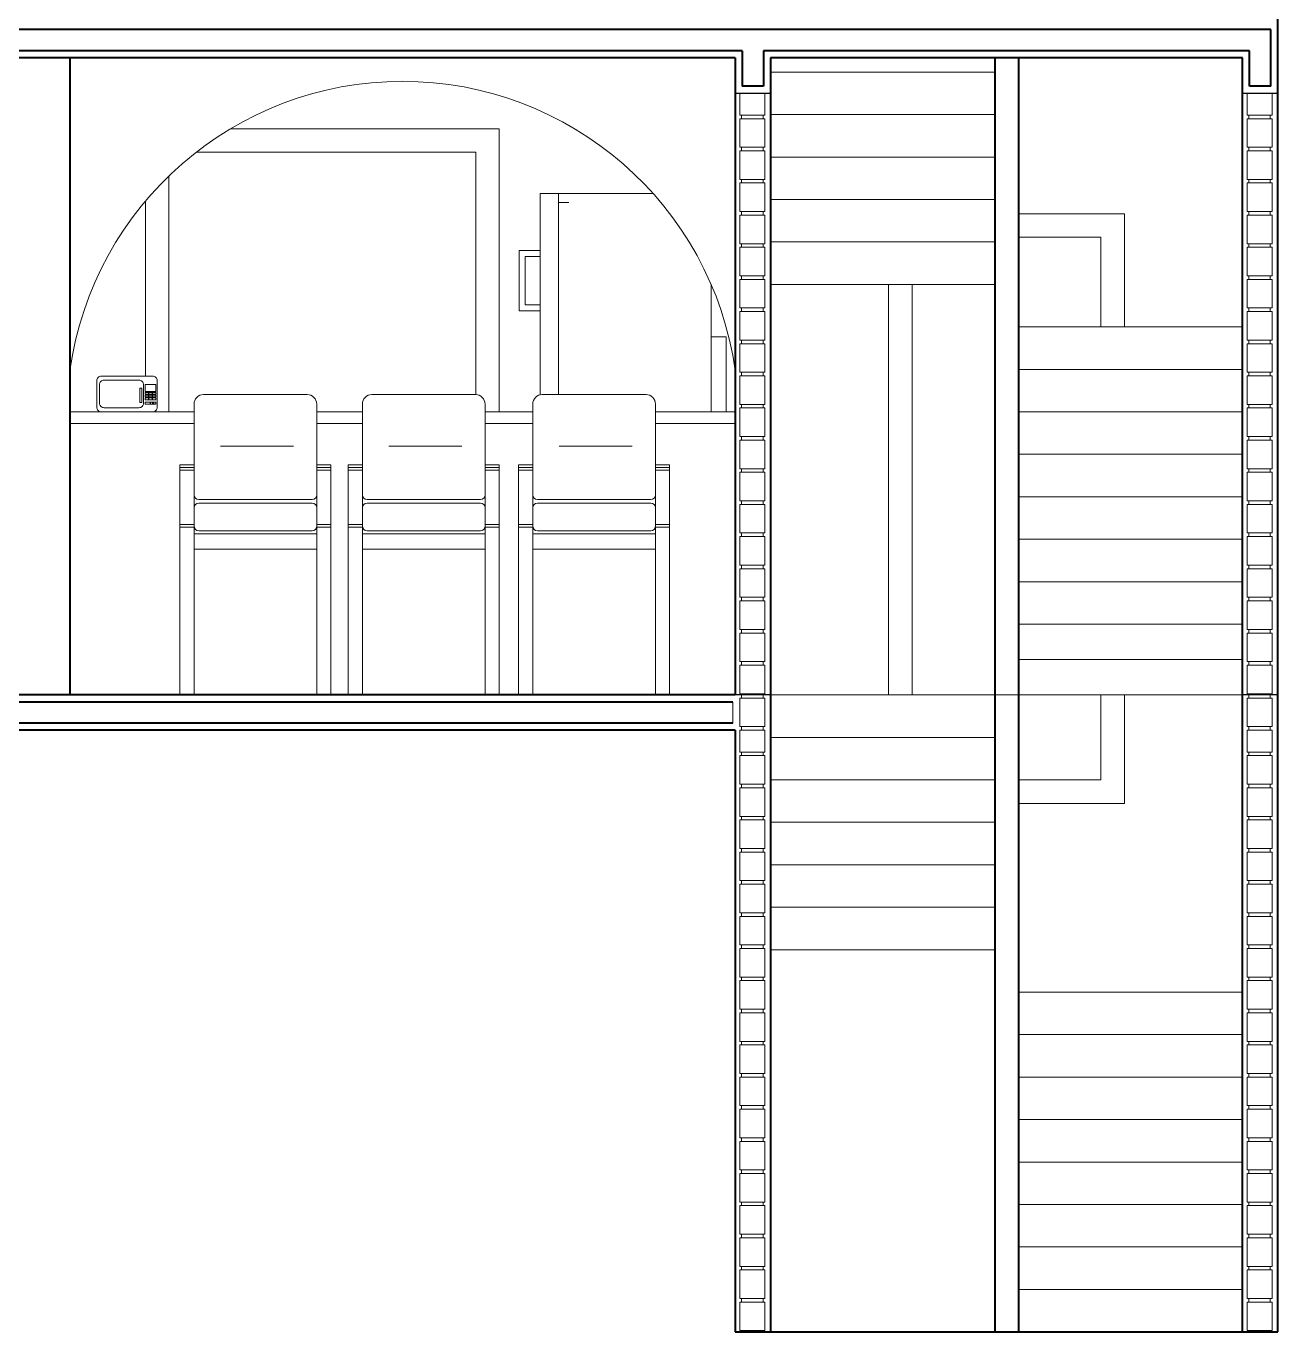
# Model space of a CAD drawing. Header units: inches. Extents: x -114 to 163, y -251 to 267.
# Drawn here: x 103.28 to 108.58, y 59.51 to 65.05 of the extents above; entities that cross this region are included whole.
import ezdxf

# ---------------------------------------------------------------- set-up
doc = ezdxf.new("R2010")
doc.units = ezdxf.units.IN
doc.header["$MEASUREMENT"] = 0
doc.layers.add('3', color=1, linetype='Continuous')
doc.layers.add('DOOR WINDOW 1 75', color=7, linetype='Continuous', lineweight=9, true_color=0x666666)
doc.layers.add('FURNITURE E 1 75', color=7, linetype='Continuous', lineweight=13, true_color=0xa6a9ab)
doc.layers.add('WALL 1 75', color=250, linetype='Continuous', lineweight=40)

# ---------------------------------------------------------------- blocks, each defined once
blk = doc.blocks.new('microondas')
for points in [[(122.61, 208.2, -0.414214), (124.61, 210.2), (146.7, 210.2, -0.414214), (148.7, 208.2), (148.7, 196.76, -0.414214), (146.7, 194.76), (124.61, 194.76, -0.414214), (122.61, 196.76)], [(123.81, 206.42, -0.414214), (125.81, 208.42), (140.81, 208.42, -0.414214), (142.81, 206.42), (142.81, 198.53, -0.414214), (140.81, 196.53), (125.81, 196.53, -0.414214), (123.81, 198.53)]]:
    blk.add_lwpolyline(points, format="xyb", close=True)
for points in [[(141.26, 205.04), (142.1, 205.04), (142.1, 198.83), (141.26, 198.83)], [(148.05, 206.55), (143.51, 206.55), (143.51, 203.58), (148.05, 203.58)], [(143.51, 203.13), (144.93, 203.13), (144.93, 202.32), (143.51, 202.32)], [(145.07, 203.13), (146.49, 203.13), (146.49, 202.32), (145.07, 202.32)], [(146.63, 203.13), (148.05, 203.13), (148.05, 202.32), (146.63, 202.32)], [(143.51, 201.97), (144.93, 201.97), (144.93, 201.16), (143.51, 201.16)], [(143.51, 200.74), (144.93, 200.74), (144.93, 199.93), (143.51, 199.93)], [(145.58, 198.97), (143.51, 198.97), (143.51, 198.08), (145.58, 198.08)], [(145.07, 201.97), (146.49, 201.97), (146.49, 201.16), (145.07, 201.16)], [(145.07, 200.74), (146.49, 200.74), (146.49, 199.93), (145.07, 199.93)], [(145.78, 198.97), (148.05, 198.97), (148.05, 198.08), (145.78, 198.08)], [(146.63, 201.97), (148.05, 201.97), (148.05, 201.16), (146.63, 201.16)], [(146.63, 200.74), (148.05, 200.74), (148.05, 199.93), (146.63, 199.93)]]:
    blk.add_lwpolyline(points, close=True)
blk.add_circle((146.91, 198.53), 0.277)
blk = doc.blocks.new('A$C0BFB6496')
for p, q in [((0.1, 1.2731), (0.54, 1.2731)), ((0.06, 0.8481), (0.06, 1.2331)), ((0.58, 0.7932), (0.58, 1.2331)), ((0.1722, 1.055), (0.4811, 1.055)), ((0, 0), (0, 0.975)), ((0, 0.975), (0.06, 0.975)), ((0, 0.9639), (0.06, 0.9639)), ((0, 0.9529), (0.06, 0.9529)), ((0.58, 0.975), (0.64, 0.975)), ((0.58, 0.9639), (0.64, 0.9639)), ((0.58, 0.9529), (0.64, 0.9529)), ((0.64, 0), (0.64, 0.975)), ((0.06, 0.8481), (0.06, 0.7932)), ((0.06, 0.716), (0.06, 0.7932)), ((0.08, 0.8281), (0.56, 0.8281)), ((0.08, 0.8132), (0.56, 0.8132)), ((0.58, 0.716), (0.58, 0.7932)), ((0, 0.722), (0.06, 0.722)), ((0.58, 0.722), (0.64, 0.722)), ((0, 0.711), (0.06, 0.711)), ((0.06, 0), (0.06, 0.716)), ((0.06, 0.683), (0.58, 0.683)), ((0.08, 0.696), (0.56, 0.696)), ((0.58, 0), (0.58, 0.716)), ((0.58, 0.711), (0.64, 0.711)), ((0.06, 0.6179), (0.58, 0.6179))]:
    blk.add_line(p, q)
for centre, radius, start, end in [((0.1, 1.2331), 0.04, 90, 180), ((0.54, 1.2331), 0.04, 0, 90), ((0.08, 0.8481), 0.02, 180, 270), ((0.56, 0.8481), 0.02, 270, 0), ((0.08, 0.7932), 0.02, 90, 180), ((0.56, 0.7932), 0.02, 0, 90), ((0.08, 0.716), 0.02, 180, 270), ((0.56, 0.716), 0.02, 270, 0)]:
    blk.add_arc(centre, radius, start, end)

msp = doc.modelspace()

# ---------------------------------------------------------------- linework, layer by layer
at = {"layer": '3', "color": 7, "linetype": 'Continuous', "lineweight": 25}
for p, q in [((106.4349, 64.76), (106.2849, 64.76)), ((108.5849, 64.76), (108.4349, 64.76)), ((106.4349, 62.21), (106.2849, 62.21)), ((108.5849, 62.21), (108.4349, 62.21))]:
    msp.add_line(p, q, dxfattribs=at)
at = {"layer": 'DOOR WINDOW 1 75', "color": 7}
for p, q in [((106.3044, 64.76), (106.3044, 64.6678)), ((106.4104, 64.76), (106.3044, 64.76)), ((106.4104, 64.6678), (106.4104, 64.76)), ((108.4544, 64.76), (108.4544, 64.6678)), ((108.5604, 64.76), (108.4544, 64.76)), ((108.5604, 64.6678), (108.5604, 64.76)), ((106.3044, 64.6678), (106.4104, 64.6678)), ((106.4104, 64.6526), (106.3044, 64.6526)), ((106.3044, 64.6526), (106.3044, 64.5315)), ((106.312, 64.6678), (106.312, 64.6526)), ((106.4028, 64.6678), (106.4028, 64.6526)), ((106.4104, 64.5315), (106.4104, 64.6526)), ((108.4544, 64.6678), (108.5604, 64.6678)), ((108.5604, 64.6526), (108.4544, 64.6526)), ((108.4544, 64.6526), (108.4544, 64.5315)), ((108.462, 64.6678), (108.462, 64.6526)), ((108.5528, 64.6678), (108.5528, 64.6526)), ((108.5604, 64.5315), (108.5604, 64.6526)), ((106.3044, 64.5315), (106.4104, 64.5315)), ((106.3044, 64.5164), (106.3044, 64.3953)), ((106.4104, 64.5164), (106.3044, 64.5164)), ((106.312, 64.5315), (106.312, 64.5164)), ((106.4028, 64.5315), (106.4028, 64.5164)), ((106.4104, 64.3953), (106.4104, 64.5164)), ((108.4544, 64.5315), (108.5604, 64.5315)), ((108.4544, 64.5164), (108.4544, 64.3953)), ((108.5604, 64.5164), (108.4544, 64.5164)), ((108.462, 64.5315), (108.462, 64.5164)), ((108.5528, 64.5315), (108.5528, 64.5164)), ((108.5604, 64.3953), (108.5604, 64.5164)), ((106.3044, 64.3953), (106.4104, 64.3953)), ((106.3044, 64.3801), (106.3044, 64.259)), ((106.4104, 64.3801), (106.3044, 64.3801)), ((106.312, 64.3953), (106.312, 64.3801)), ((106.4028, 64.3953), (106.4028, 64.3801)), ((106.4104, 64.259), (106.4104, 64.3801)), ((108.4544, 64.3953), (108.5604, 64.3953)), ((108.4544, 64.3801), (108.4544, 64.259)), ((108.5604, 64.3801), (108.4544, 64.3801)), ((108.462, 64.3953), (108.462, 64.3801)), ((108.5528, 64.3953), (108.5528, 64.3801)), ((108.5604, 64.259), (108.5604, 64.3801)), ((106.3044, 64.259), (106.4104, 64.259)), ((106.3044, 64.2439), (106.3044, 64.1228)), ((106.4104, 64.2439), (106.3044, 64.2439)), ((106.312, 64.259), (106.312, 64.2439)), ((106.4028, 64.259), (106.4028, 64.2439)), ((106.4104, 64.1228), (106.4104, 64.2439)), ((108.4544, 64.259), (108.5604, 64.259)), ((108.4544, 64.2439), (108.4544, 64.1228)), ((108.5604, 64.2439), (108.4544, 64.2439)), ((108.462, 64.259), (108.462, 64.2439)), ((108.5528, 64.259), (108.5528, 64.2439)), ((108.5604, 64.1228), (108.5604, 64.2439)), ((106.3044, 64.1228), (106.4104, 64.1228)), ((106.4104, 64.1076), (106.3044, 64.1076)), ((106.3044, 64.1076), (106.3044, 63.9865)), ((106.312, 64.1228), (106.312, 64.1076)), ((106.4028, 64.1228), (106.4028, 64.1076)), ((106.4104, 63.9865), (106.4104, 64.1076)), ((108.4544, 64.1228), (108.5604, 64.1228)), ((108.5604, 64.1076), (108.4544, 64.1076)), ((108.4544, 64.1076), (108.4544, 63.9865)), ((108.462, 64.1228), (108.462, 64.1076)), ((108.5528, 64.1228), (108.5528, 64.1076)), ((108.5604, 63.9865), (108.5604, 64.1076)), ((106.3044, 63.9865), (106.4104, 63.9865)), ((106.312, 63.9865), (106.312, 63.9714)), ((106.4028, 63.9865), (106.4028, 63.9714)), ((108.4544, 63.9865), (108.5604, 63.9865)), ((108.462, 63.9865), (108.462, 63.9714)), ((108.5528, 63.9865), (108.5528, 63.9714)), ((106.4104, 63.9714), (106.3044, 63.9714)), ((106.3044, 63.9714), (106.3044, 63.8502)), ((106.4104, 63.8502), (106.4104, 63.9714)), ((108.4544, 63.9714), (108.4544, 63.8502)), ((108.5604, 63.9714), (108.4544, 63.9714)), ((108.5604, 63.8502), (108.5604, 63.9714)), ((106.3044, 63.8502), (106.4104, 63.8502)), ((106.4104, 63.8351), (106.3044, 63.8351)), ((106.4028, 63.8502), (106.4028, 63.8351)), ((106.4104, 63.714), (106.4104, 63.8351)), ((108.4544, 63.8502), (108.5604, 63.8502)), ((108.4544, 63.8351), (108.4544, 63.714)), ((108.5604, 63.8351), (108.4544, 63.8351)), ((108.462, 63.8502), (108.462, 63.8351)), ((108.5528, 63.8502), (108.5528, 63.8351)), ((108.5604, 63.714), (108.5604, 63.8351)), ((106.3044, 63.714), (106.4104, 63.714)), ((106.4028, 63.714), (106.4028, 63.6988)), ((108.4544, 63.714), (108.5604, 63.714)), ((108.462, 63.714), (108.462, 63.6988)), ((108.5528, 63.714), (108.5528, 63.6988)), ((106.4104, 63.6988), (106.3044, 63.6988)), ((106.4104, 63.5777), (106.4104, 63.6988)), ((108.4544, 63.6988), (108.4544, 63.5777)), ((108.5604, 63.6988), (108.4544, 63.6988)), ((108.5604, 63.5777), (108.5604, 63.6988)), ((106.3044, 63.5777), (106.4104, 63.5777)), ((106.4104, 63.5626), (106.3044, 63.5626)), ((106.4028, 63.5777), (106.4028, 63.5626)), ((106.4104, 63.4415), (106.4104, 63.5626)), ((108.4544, 63.5777), (108.5604, 63.5777)), ((108.5604, 63.5626), (108.4544, 63.5626)), ((108.4544, 63.5626), (108.4544, 63.4415)), ((108.462, 63.5777), (108.462, 63.5626)), ((108.5528, 63.5777), (108.5528, 63.5626)), ((108.5604, 63.4415), (108.5604, 63.5626)), ((106.3044, 63.4415), (106.4104, 63.4415)), ((106.4028, 63.4415), (106.4028, 63.4263)), ((108.4544, 63.4415), (108.5604, 63.4415)), ((108.462, 63.4415), (108.462, 63.4263)), ((108.5528, 63.4415), (108.5528, 63.4263)), ((106.4104, 63.4263), (106.3044, 63.4263)), ((106.4104, 63.3052), (106.4104, 63.4263)), ((108.5604, 63.4263), (108.4544, 63.4263)), ((108.4544, 63.4263), (108.4544, 63.3052)), ((108.5604, 63.3052), (108.5604, 63.4263)), ((106.3044, 63.3052), (106.4104, 63.3052)), ((106.3044, 63.2901), (106.3044, 63.169)), ((106.4104, 63.2901), (106.3044, 63.2901)), ((106.4028, 63.3052), (106.4028, 63.2901)), ((106.4104, 63.169), (106.4104, 63.2901)), ((108.4544, 63.3052), (108.5604, 63.3052)), ((108.4544, 63.2901), (108.4544, 63.169)), ((108.5604, 63.2901), (108.4544, 63.2901)), ((108.462, 63.3052), (108.462, 63.2901)), ((108.5528, 63.3052), (108.5528, 63.2901)), ((108.5604, 63.169), (108.5604, 63.2901)), ((106.3044, 63.169), (106.4104, 63.169)), ((106.312, 63.169), (106.312, 63.1538)), ((106.4028, 63.169), (106.4028, 63.1538)), ((108.4544, 63.169), (108.5604, 63.169)), ((108.462, 63.169), (108.462, 63.1538)), ((108.5528, 63.169), (108.5528, 63.1538)), ((106.4104, 63.1538), (106.3044, 63.1538)), ((106.3044, 63.1538), (106.3044, 63.0327)), ((106.4104, 63.0327), (106.4104, 63.1538)), ((108.5604, 63.1538), (108.4544, 63.1538)), ((108.4544, 63.1538), (108.4544, 63.0327)), ((108.5604, 63.0327), (108.5604, 63.1538)), ((106.3044, 63.0327), (106.4104, 63.0327)), ((106.4104, 63.0176), (106.3044, 63.0176)), ((106.3044, 63.0176), (106.3044, 62.8964)), ((106.312, 63.0327), (106.312, 63.0176)), ((106.4028, 63.0327), (106.4028, 63.0176)), ((106.4104, 62.8964), (106.4104, 63.0176)), ((108.4544, 63.0327), (108.5604, 63.0327)), ((108.4544, 63.0176), (108.4544, 62.8964)), ((108.5604, 63.0176), (108.4544, 63.0176)), ((108.462, 63.0327), (108.462, 63.0176)), ((108.5528, 63.0327), (108.5528, 63.0176)), ((108.5604, 62.8964), (108.5604, 63.0176)), ((106.3044, 62.8964), (106.4104, 62.8964)), ((106.3044, 62.8813), (106.3044, 62.7602)), ((106.4104, 62.8813), (106.3044, 62.8813)), ((106.312, 62.8964), (106.312, 62.8813)), ((106.4028, 62.8964), (106.4028, 62.8813)), ((106.4104, 62.7602), (106.4104, 62.8813)), ((108.4544, 62.8964), (108.5604, 62.8964)), ((108.4544, 62.8813), (108.4544, 62.7602)), ((108.5604, 62.8813), (108.4544, 62.8813)), ((108.462, 62.8964), (108.462, 62.8813)), ((108.5528, 62.8964), (108.5528, 62.8813)), ((108.5604, 62.7602), (108.5604, 62.8813)), ((106.3044, 62.7602), (106.4104, 62.7602)), ((106.4104, 62.7451), (106.3044, 62.7451)), ((106.3044, 62.7451), (106.3044, 62.6239)), ((106.312, 62.7602), (106.312, 62.7451)), ((106.4028, 62.7602), (106.4028, 62.7451)), ((106.4104, 62.6239), (106.4104, 62.7451)), ((108.4544, 62.7602), (108.5604, 62.7602)), ((108.5604, 62.7451), (108.4544, 62.7451)), ((108.4544, 62.7451), (108.4544, 62.6239)), ((108.462, 62.7602), (108.462, 62.7451)), ((108.5528, 62.7602), (108.5528, 62.7451)), ((108.5604, 62.6239), (108.5604, 62.7451)), ((106.3044, 62.6239), (106.4104, 62.6239)), ((106.4104, 62.6088), (106.3044, 62.6088)), ((106.3044, 62.6088), (106.3044, 62.4877)), ((106.312, 62.6239), (106.312, 62.6088)), ((106.4028, 62.6239), (106.4028, 62.6088)), ((106.4104, 62.4877), (106.4104, 62.6088)), ((108.4544, 62.6239), (108.5604, 62.6239)), ((108.4544, 62.6088), (108.4544, 62.4877)), ((108.5604, 62.6088), (108.4544, 62.6088)), ((108.462, 62.6239), (108.462, 62.6088)), ((108.5528, 62.6239), (108.5528, 62.6088)), ((108.5604, 62.4877), (108.5604, 62.6088)), ((106.3044, 62.4877), (106.4104, 62.4877)), ((106.3044, 62.4725), (106.3044, 62.3514)), ((106.4104, 62.4725), (106.3044, 62.4725)), ((106.312, 62.4877), (106.312, 62.4725)), ((106.4028, 62.4877), (106.4028, 62.4725)), ((106.4104, 62.3514), (106.4104, 62.4725)), ((108.4544, 62.4877), (108.5604, 62.4877)), ((108.4544, 62.4725), (108.4544, 62.3514)), ((108.5604, 62.4725), (108.4544, 62.4725)), ((108.462, 62.4877), (108.462, 62.4725)), ((108.5528, 62.4877), (108.5528, 62.4725)), ((108.5604, 62.3514), (108.5604, 62.4725)), ((106.3044, 62.3514), (106.4104, 62.3514)), ((106.4104, 62.3363), (106.3044, 62.3363)), ((106.3044, 62.3363), (106.3044, 62.2152)), ((106.312, 62.3514), (106.312, 62.3363)), ((106.4028, 62.3514), (106.4028, 62.3363)), ((106.4104, 62.2152), (106.4104, 62.3363)), ((108.4544, 62.3514), (108.5604, 62.3514)), ((108.5604, 62.3363), (108.4544, 62.3363)), ((108.4544, 62.3363), (108.4544, 62.2152)), ((108.462, 62.3514), (108.462, 62.3363)), ((108.5528, 62.3514), (108.5528, 62.3363)), ((108.5604, 62.2152), (108.5604, 62.3363)), ((106.3044, 62.2152), (106.4104, 62.2152)), ((106.312, 62.2152), (106.312, 62.1967)), ((106.4028, 62.2152), (106.4028, 62.1967)), ((108.4544, 62.2152), (108.5604, 62.2152)), ((108.462, 62.2152), (108.462, 62.1967)), ((108.5528, 62.2152), (108.5528, 62.1967)), ((106.2744, 62.18), (106.2744, 62.09)), ((106.4104, 62.1967), (106.3044, 62.1967)), ((106.3044, 62.1967), (106.3044, 62.0756)), ((106.4104, 62.0756), (106.4104, 62.1967)), ((108.4544, 62.1967), (108.4544, 62.0756)), ((108.5604, 62.1967), (108.4544, 62.1967)), ((108.5604, 62.0756), (108.5604, 62.1967)), ((106.4104, 62.0756), (106.3044, 62.0756)), ((106.3044, 62.06), (106.3044, 61.9678)), ((106.4104, 62.06), (106.3044, 62.06)), ((106.312, 62.0756), (106.312, 62.06)), ((106.4028, 62.0756), (106.4028, 62.06)), ((106.4104, 61.9678), (106.4104, 62.06)), ((108.5604, 62.0756), (108.4544, 62.0756)), ((108.4544, 62.06), (108.4544, 61.9678)), ((108.5604, 62.06), (108.4544, 62.06)), ((108.462, 62.0756), (108.462, 62.06)), ((108.5528, 62.0756), (108.5528, 62.06)), ((108.5604, 61.9678), (108.5604, 62.06)), ((106.3044, 61.9678), (106.4104, 61.9678)), ((106.4104, 61.9526), (106.3044, 61.9526)), ((106.3044, 61.9526), (106.3044, 61.8315)), ((106.312, 61.9678), (106.312, 61.9526)), ((106.4028, 61.9678), (106.4028, 61.9526)), ((106.4104, 61.8315), (106.4104, 61.9526)), ((108.4544, 61.9678), (108.5604, 61.9678)), ((108.5604, 61.9526), (108.4544, 61.9526)), ((108.4544, 61.9526), (108.4544, 61.8315)), ((108.462, 61.9678), (108.462, 61.9526)), ((108.5528, 61.9678), (108.5528, 61.9526)), ((108.5604, 61.8315), (108.5604, 61.9526)), ((106.3044, 61.8315), (106.4104, 61.8315)), ((106.312, 61.8315), (106.312, 61.8164)), ((106.4028, 61.8315), (106.4028, 61.8164)), ((108.4544, 61.8315), (108.5604, 61.8315)), ((108.462, 61.8315), (108.462, 61.8164)), ((108.5528, 61.8315), (108.5528, 61.8164)), ((106.3044, 61.8164), (106.3044, 61.6953)), ((106.4104, 61.8164), (106.3044, 61.8164)), ((106.4104, 61.6953), (106.4104, 61.8164)), ((108.4544, 61.8164), (108.4544, 61.6953)), ((108.5604, 61.8164), (108.4544, 61.8164)), ((108.5604, 61.6953), (108.5604, 61.8164)), ((106.3044, 61.6953), (106.4104, 61.6953)), ((106.3044, 61.6801), (106.3044, 61.559)), ((106.4104, 61.6801), (106.3044, 61.6801)), ((106.312, 61.6953), (106.312, 61.6801)), ((106.4028, 61.6953), (106.4028, 61.6801)), ((106.4104, 61.559), (106.4104, 61.6801)), ((108.4544, 61.6953), (108.5604, 61.6953)), ((108.4544, 61.6801), (108.4544, 61.559)), ((108.5604, 61.6801), (108.4544, 61.6801)), ((108.462, 61.6953), (108.462, 61.6801)), ((108.5528, 61.6953), (108.5528, 61.6801)), ((108.5604, 61.559), (108.5604, 61.6801)), ((106.3044, 61.559), (106.4104, 61.559)), ((106.312, 61.559), (106.312, 61.5439)), ((106.4028, 61.559), (106.4028, 61.5439)), ((108.4544, 61.559), (108.5604, 61.559)), ((108.462, 61.559), (108.462, 61.5439)), ((108.5528, 61.559), (108.5528, 61.5439)), ((106.3044, 61.5439), (106.3044, 61.4228)), ((106.4104, 61.5439), (106.3044, 61.5439)), ((106.4104, 61.4228), (106.4104, 61.5439)), ((108.4544, 61.5439), (108.4544, 61.4228)), ((108.5604, 61.5439), (108.4544, 61.5439)), ((108.5604, 61.4228), (108.5604, 61.5439)), ((106.3044, 61.4228), (106.4104, 61.4228)), ((106.4104, 61.4076), (106.3044, 61.4076)), ((106.3044, 61.4076), (106.3044, 61.2865)), ((106.312, 61.4228), (106.312, 61.4076)), ((106.4028, 61.4228), (106.4028, 61.4076)), ((106.4104, 61.2865), (106.4104, 61.4076)), ((108.4544, 61.4228), (108.5604, 61.4228)), ((108.5604, 61.4076), (108.4544, 61.4076)), ((108.4544, 61.4076), (108.4544, 61.2865)), ((108.462, 61.4228), (108.462, 61.4076)), ((108.5528, 61.4228), (108.5528, 61.4076)), ((108.5604, 61.2865), (108.5604, 61.4076)), ((106.3044, 61.2865), (106.4104, 61.2865)), ((106.312, 61.2865), (106.312, 61.2714)), ((106.4028, 61.2865), (106.4028, 61.2714)), ((108.4544, 61.2865), (108.5604, 61.2865)), ((108.462, 61.2865), (108.462, 61.2714)), ((108.5528, 61.2865), (108.5528, 61.2714)), ((106.4104, 61.2714), (106.3044, 61.2714)), ((106.3044, 61.2714), (106.3044, 61.1502)), ((106.4104, 61.1502), (106.4104, 61.2714)), ((108.4544, 61.2714), (108.4544, 61.1502)), ((108.5604, 61.2714), (108.4544, 61.2714)), ((108.5604, 61.1502), (108.5604, 61.2714)), ((106.3044, 61.1502), (106.4104, 61.1502)), ((106.3044, 61.1351), (106.3044, 61.014)), ((106.4104, 61.1351), (106.3044, 61.1351)), ((106.312, 61.1502), (106.312, 61.1351)), ((106.4028, 61.1502), (106.4028, 61.1351)), ((106.4104, 61.014), (106.4104, 61.1351)), ((108.4544, 61.1502), (108.5604, 61.1502)), ((108.4544, 61.1351), (108.4544, 61.014)), ((108.5604, 61.1351), (108.4544, 61.1351)), ((108.462, 61.1502), (108.462, 61.1351)), ((108.5528, 61.1502), (108.5528, 61.1351)), ((108.5604, 61.014), (108.5604, 61.1351)), ((106.3044, 61.014), (106.4104, 61.014)), ((106.3044, 60.9988), (106.3044, 60.8777)), ((106.4104, 60.9988), (106.3044, 60.9988)), ((106.312, 61.014), (106.312, 60.9988)), ((106.4028, 61.014), (106.4028, 60.9988)), ((106.4104, 60.8777), (106.4104, 60.9988)), ((108.4544, 61.014), (108.5604, 61.014)), ((108.4544, 60.9988), (108.4544, 60.8777)), ((108.5604, 60.9988), (108.4544, 60.9988)), ((108.462, 61.014), (108.462, 60.9988)), ((108.5528, 61.014), (108.5528, 60.9988)), ((108.5604, 60.8777), (108.5604, 60.9988)), ((106.3044, 60.8777), (106.4104, 60.8777)), ((106.4104, 60.8626), (106.3044, 60.8626)), ((106.3044, 60.8626), (106.3044, 60.7415)), ((106.312, 60.8777), (106.312, 60.8626)), ((106.4028, 60.8777), (106.4028, 60.8626)), ((106.4104, 60.7415), (106.4104, 60.8626)), ((108.4544, 60.8777), (108.5604, 60.8777)), ((108.5604, 60.8626), (108.4544, 60.8626)), ((108.4544, 60.8626), (108.4544, 60.7415)), ((108.462, 60.8777), (108.462, 60.8626)), ((108.5528, 60.8777), (108.5528, 60.8626)), ((108.5604, 60.7415), (108.5604, 60.8626)), ((106.3044, 60.7415), (106.4104, 60.7415)), ((106.3044, 60.7263), (106.3044, 60.6052)), ((106.4104, 60.7263), (106.3044, 60.7263)), ((106.312, 60.7415), (106.312, 60.7263)), ((106.4028, 60.7415), (106.4028, 60.7263)), ((106.4104, 60.6052), (106.4104, 60.7263)), ((108.4544, 60.7415), (108.5604, 60.7415)), ((108.4544, 60.7263), (108.4544, 60.6052)), ((108.5604, 60.7263), (108.4544, 60.7263)), ((108.462, 60.7415), (108.462, 60.7263)), ((108.5528, 60.7415), (108.5528, 60.7263)), ((108.5604, 60.6052), (108.5604, 60.7263)), ((106.3044, 60.6052), (106.4104, 60.6052)), ((106.3044, 60.5901), (106.3044, 60.469)), ((106.4104, 60.5901), (106.3044, 60.5901)), ((106.312, 60.6052), (106.312, 60.5901)), ((106.4028, 60.6052), (106.4028, 60.5901)), ((106.4104, 60.469), (106.4104, 60.5901)), ((108.4544, 60.6052), (108.5604, 60.6052)), ((108.4544, 60.5901), (108.4544, 60.469)), ((108.5604, 60.5901), (108.4544, 60.5901)), ((108.462, 60.6052), (108.462, 60.5901)), ((108.5528, 60.6052), (108.5528, 60.5901)), ((108.5604, 60.469), (108.5604, 60.5901)), ((106.3044, 60.469), (106.4104, 60.469)), ((106.4104, 60.4538), (106.3044, 60.4538)), ((106.3044, 60.4538), (106.3044, 60.3327)), ((106.312, 60.469), (106.312, 60.4538)), ((106.4028, 60.469), (106.4028, 60.4538)), ((106.4104, 60.3327), (106.4104, 60.4538)), ((108.4544, 60.469), (108.5604, 60.469)), ((108.5604, 60.4538), (108.4544, 60.4538)), ((108.4544, 60.4538), (108.4544, 60.3327)), ((108.462, 60.469), (108.462, 60.4538)), ((108.5528, 60.469), (108.5528, 60.4538)), ((108.5604, 60.3327), (108.5604, 60.4538)), ((106.3044, 60.3327), (106.4104, 60.3327)), ((106.312, 60.3327), (106.312, 60.3176)), ((106.4028, 60.3327), (106.4028, 60.3176)), ((108.4544, 60.3327), (108.5604, 60.3327)), ((108.462, 60.3327), (108.462, 60.3176)), ((108.5528, 60.3327), (108.5528, 60.3176)), ((106.3044, 60.3176), (106.3044, 60.1964)), ((106.4104, 60.3176), (106.3044, 60.3176)), ((106.4104, 60.1964), (106.4104, 60.3176)), ((108.4544, 60.3176), (108.4544, 60.1964)), ((108.5604, 60.3176), (108.4544, 60.3176)), ((108.5604, 60.1964), (108.5604, 60.3176)), ((106.3044, 60.1964), (106.4104, 60.1964)), ((106.3044, 60.1813), (106.3044, 60.0602)), ((106.4104, 60.1813), (106.3044, 60.1813)), ((106.312, 60.1964), (106.312, 60.1813)), ((106.4028, 60.1964), (106.4028, 60.1813)), ((106.4104, 60.0602), (106.4104, 60.1813)), ((108.4544, 60.1964), (108.5604, 60.1964)), ((108.4544, 60.1813), (108.4544, 60.0602)), ((108.5604, 60.1813), (108.4544, 60.1813)), ((108.462, 60.1964), (108.462, 60.1813)), ((108.5528, 60.1964), (108.5528, 60.1813)), ((108.5604, 60.0602), (108.5604, 60.1813)), ((106.3044, 60.0602), (106.4104, 60.0602)), ((106.312, 60.0602), (106.312, 60.0451)), ((106.4028, 60.0602), (106.4028, 60.0451)), ((108.4544, 60.0602), (108.5604, 60.0602)), ((108.462, 60.0602), (108.462, 60.0451)), ((108.5528, 60.0602), (108.5528, 60.0451)), ((106.4104, 60.0451), (106.3044, 60.0451)), ((106.3044, 60.0451), (106.3044, 59.9239)), ((106.4104, 59.9239), (106.4104, 60.0451)), ((108.5604, 60.0451), (108.4544, 60.0451)), ((108.4544, 60.0451), (108.4544, 59.9239)), ((108.5604, 59.9239), (108.5604, 60.0451)), ((106.3044, 59.9239), (106.4104, 59.9239)), ((106.3044, 59.9088), (106.3044, 59.7877)), ((106.4104, 59.9088), (106.3044, 59.9088)), ((106.312, 59.9239), (106.312, 59.9088)), ((106.4028, 59.9239), (106.4028, 59.9088)), ((106.4104, 59.7877), (106.4104, 59.9088)), ((108.4544, 59.9239), (108.5604, 59.9239)), ((108.4544, 59.9088), (108.4544, 59.7877)), ((108.5604, 59.9088), (108.4544, 59.9088)), ((108.462, 59.9239), (108.462, 59.9088)), ((108.5528, 59.9239), (108.5528, 59.9088)), ((108.5604, 59.7877), (108.5604, 59.9088)), ((106.3044, 59.7877), (106.4104, 59.7877)), ((106.312, 59.7877), (106.312, 59.7725)), ((106.4028, 59.7877), (106.4028, 59.7725)), ((108.4544, 59.7877), (108.5604, 59.7877)), ((108.462, 59.7877), (108.462, 59.7725)), ((108.5528, 59.7877), (108.5528, 59.7725)), ((106.3044, 59.7725), (106.3044, 59.6514)), ((106.4104, 59.7725), (106.3044, 59.7725)), ((106.4104, 59.6514), (106.4104, 59.7725)), ((108.4544, 59.7725), (108.4544, 59.6514)), ((108.5604, 59.7725), (108.4544, 59.7725)), ((108.5604, 59.6514), (108.5604, 59.7725)), ((106.3044, 59.6514), (106.4104, 59.6514)), ((106.4104, 59.6363), (106.3044, 59.6363)), ((106.3044, 59.6363), (106.3044, 59.5152)), ((106.312, 59.6514), (106.312, 59.6363)), ((106.4028, 59.6514), (106.4028, 59.6363)), ((106.4104, 59.5152), (106.4104, 59.6363)), ((108.4544, 59.6514), (108.5604, 59.6514)), ((108.5604, 59.6363), (108.4544, 59.6363)), ((108.4544, 59.6363), (108.4544, 59.5152)), ((108.462, 59.6514), (108.462, 59.6363)), ((108.5528, 59.6514), (108.5528, 59.6363)), ((108.5604, 59.5152), (108.5604, 59.6363)), ((106.3044, 59.5152), (106.4104, 59.5152)), ((106.312, 59.5152), (106.312, 59.51)), ((106.4028, 59.5152), (106.4028, 59.51)), ((108.4544, 59.5152), (108.5604, 59.5152)), ((108.462, 59.5152), (108.462, 59.51)), ((108.5528, 59.5152), (108.5528, 59.51))]:
    msp.add_line(p, q, dxfattribs=at)
at = {"layer": 'FURNITURE E 1 75'}
for p, q in [((107.3849, 64.85), (106.4349, 64.85)), ((107.3849, 64.67), (106.4349, 64.67)), ((105.2849, 64.61), (104.1455, 64.61)), ((105.2849, 64.61), (105.2849, 63.41)), ((105.1849, 64.51), (103.9994, 64.51)), ((105.1849, 64.51), (105.1849, 63.4831)), ((107.3849, 64.49), (106.4349, 64.49)), ((103.8849, 64.4105), (103.8849, 63.41)), ((105.2842, 64.3357), (105.2849, 64.3357)), ((105.4582, 64.3357), (105.4582, 63.4822)), ((105.4582, 64.3357), (105.9368, 64.3357)), ((105.5362, 64.3357), (105.5362, 63.4831)), ((103.7849, 64.3032), (103.7849, 63.5618)), ((105.5362, 64.2973), (105.5789, 64.2973)), ((107.3849, 64.31), (106.4349, 64.31)), ((107.9349, 64.25), (107.4849, 64.25)), ((107.9349, 63.77), (107.9349, 64.25)), ((107.3849, 64.13), (106.4349, 64.13)), ((107.8349, 64.15), (107.4849, 64.15)), ((107.8349, 63.77), (107.8349, 64.15)), ((105.3686, 64.0945), (105.3686, 63.8385)), ((105.3686, 64.0945), (105.4582, 64.0945)), ((105.3942, 64.0689), (105.3942, 63.8641)), ((105.3942, 64.0689), (105.4582, 64.0689)), ((106.1823, 63.9511), (106.1823, 63.41)), ((107.3849, 63.95), (106.4349, 63.95)), ((106.9349, 63.95), (106.9349, 62.21)), ((107.0349, 63.95), (107.0349, 62.21)), ((105.3686, 63.8385), (105.4582, 63.8385)), ((105.3942, 63.8641), (105.4582, 63.8641)), ((106.3044, 63.8351), (106.3044, 63.714)), ((106.312, 63.8502), (106.312, 63.8351)), ((108.4349, 63.77), (107.4849, 63.77)), ((106.1823, 63.7276), (106.2463, 63.7276)), ((106.2463, 63.7276), (106.2463, 63.41)), ((106.312, 63.714), (106.312, 63.6988)), ((106.3044, 63.6988), (106.3044, 63.5777)), ((106.3044, 63.5626), (106.3044, 63.4415)), ((106.312, 63.5777), (106.312, 63.5626)), ((108.4349, 63.59), (107.4849, 63.59)), ((106.312, 63.4415), (106.312, 63.4263)), ((103.9911, 63.41), (103.4649, 63.41)), ((104.7045, 63.41), (104.5111, 63.41)), ((105.4267, 63.41), (105.2245, 63.41)), ((106.2849, 63.41), (105.9467, 63.41)), ((106.3044, 63.4263), (106.3044, 63.3052)), ((108.4349, 63.41), (107.4849, 63.41)), ((103.9911, 63.36), (103.4649, 63.36)), ((104.7045, 63.36), (104.5111, 63.36)), ((105.4267, 63.36), (105.2245, 63.36)), ((106.2849, 63.36), (105.9467, 63.36)), ((106.312, 63.3052), (106.312, 63.2901)), ((108.4349, 63.23), (107.4849, 63.23)), ((108.4349, 63.05), (107.4849, 63.05)), ((108.4349, 62.87), (107.4849, 62.87)), ((108.4349, 62.69), (107.4849, 62.69)), ((108.4349, 62.51), (107.4849, 62.51)), ((108.4349, 62.36), (107.4849, 62.36)), ((108.4349, 62.21), (106.4349, 62.21)), ((107.8349, 61.85), (107.8349, 62.21)), ((107.9349, 61.75), (107.9349, 62.21)), ((107.3849, 62.03), (106.4349, 62.03)), ((107.3849, 61.85), (106.4349, 61.85)), ((107.8349, 61.85), (107.4849, 61.85)), ((107.9349, 61.75), (107.4849, 61.75)), ((107.3849, 61.67), (106.4349, 61.67)), ((107.3849, 61.49), (106.4349, 61.49)), ((107.3849, 61.31), (106.4349, 61.31)), ((107.3849, 61.13), (106.4349, 61.13)), ((108.4349, 60.95), (107.4849, 60.95)), ((108.4349, 60.77), (107.4849, 60.77)), ((108.4349, 60.59), (107.4849, 60.59)), ((108.4349, 60.41), (107.4849, 60.41)), ((108.4349, 60.23), (107.4849, 60.23)), ((108.4349, 60.05), (107.4849, 60.05)), ((108.4349, 59.87), (107.4849, 59.87)), ((108.4349, 59.69), (107.4849, 59.69))]:
    msp.add_line(p, q, dxfattribs=at)
msp.add_arc((104.8749, 63.3873), 1.4237, 7.9655, 172.0345, dxfattribs=at)
at = {"layer": 'WALL 1 75'}
for p, q in [((108.5849, 59.51), (108.5849, 69.7464)), ((108.5549, 65.03), (97.1749, 65.03)), ((108.5549, 64.79), (108.5549, 65.03)), ((106.3149, 64.94), (102.3349, 64.94)), ((106.3149, 64.94), (106.3149, 64.79)), ((108.4649, 64.94), (106.4049, 64.94)), ((106.4049, 64.94), (106.4049, 64.79)), ((108.4649, 64.79), (108.4649, 64.94)), ((106.2849, 64.91), (102.3649, 64.91)), ((103.4649, 64.91), (103.4649, 62.21)), ((106.2849, 64.91), (106.2849, 62.21)), ((108.4349, 64.91), (106.4349, 64.91)), ((106.4349, 64.91), (106.4349, 59.51)), ((107.3849, 64.91), (107.3849, 59.51)), ((107.4849, 64.91), (107.4849, 59.51)), ((108.4349, 59.51), (108.4349, 64.91)), ((106.4049, 64.79), (106.3149, 64.79)), ((108.5549, 64.79), (108.4649, 64.79)), ((106.2849, 62.21), (97.2949, 62.21)), ((106.2744, 62.18), (97.3029, 62.18)), ((106.2849, 62.06), (97.1449, 62.06)), ((106.2744, 62.09), (97.3029, 62.09)), ((106.2849, 62.06), (106.2849, 59.51)), ((106.2849, 59.51), (108.5849, 59.51))]:
    msp.add_line(p, q, dxfattribs=at)

# ---------------------------------------------------------------- block references
at = {"layer": 'FURNITURE E 1 75', "xscale": 0.0098264696340342, "yscale": 0.0098264696340342, "zscale": 0.0098264696340342}
msp.add_blockref('microondas', (102.3739, 61.4962), dxfattribs=at)
at = {"layer": 'FURNITURE E 1 75'}
for p in [(103.9311, 62.21), (104.6445, 62.21), (105.3667, 62.21)]:
    msp.add_blockref('A$C0BFB6496', p, dxfattribs=at)

doc.saveas('drawing.dxf')
